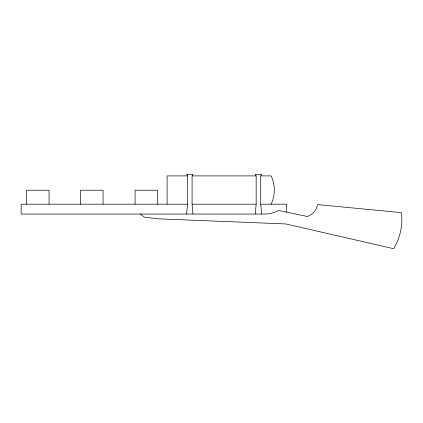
<?xml version="1.0" encoding="UTF-8"?>
<svg xmlns="http://www.w3.org/2000/svg" width="423" height="423" viewBox="0 0 423 423"><rect width="100%" height="100%" fill="white"/><g stroke="black" fill="none" stroke-linecap="round" stroke-linejoin="round"><path stroke-width="0.63" d="M186.617 214.043L187.511 204.187L187.511 175.899L186.617 174.308L192.978 174.308L192.084 175.899L192.084 204.187L192.978 214.043M255.275 214.043L256.164 204.187L256.164 175.899L255.275 174.308L261.631 174.308L260.742 175.899L260.742 204.187L261.631 214.043M187.511 175.899L167.101 175.899L167.101 204.187M192.084 175.899L256.164 175.899M260.742 175.899L271.132 175.899A33.063 33.063 0 0 1 271.132 204.187M187.511 204.187L21.15 204.187L21.15 214.043L264.312 214.043A30.979 30.979 0 0 0 278.752 210.469L307.368 216.507A15.191 15.191 0 0 0 317.536 204.584L401.448 212.632A56.27 56.27 0 0 1 393.612 248.692L285.768 223.947L159.011 218.86L144.476 217.221L140.346 214.043M192.084 204.187L256.164 204.187M260.742 204.187L286.704 204.187L286.704 212.145M157.705 204.187L157.705 190.202L135.074 190.202L135.074 204.187M103.053 204.187L103.053 190.202L80.423 190.202L80.423 204.187M49.052 204.187L49.052 190.202L26.422 190.202L26.422 204.187"/></g></svg>
